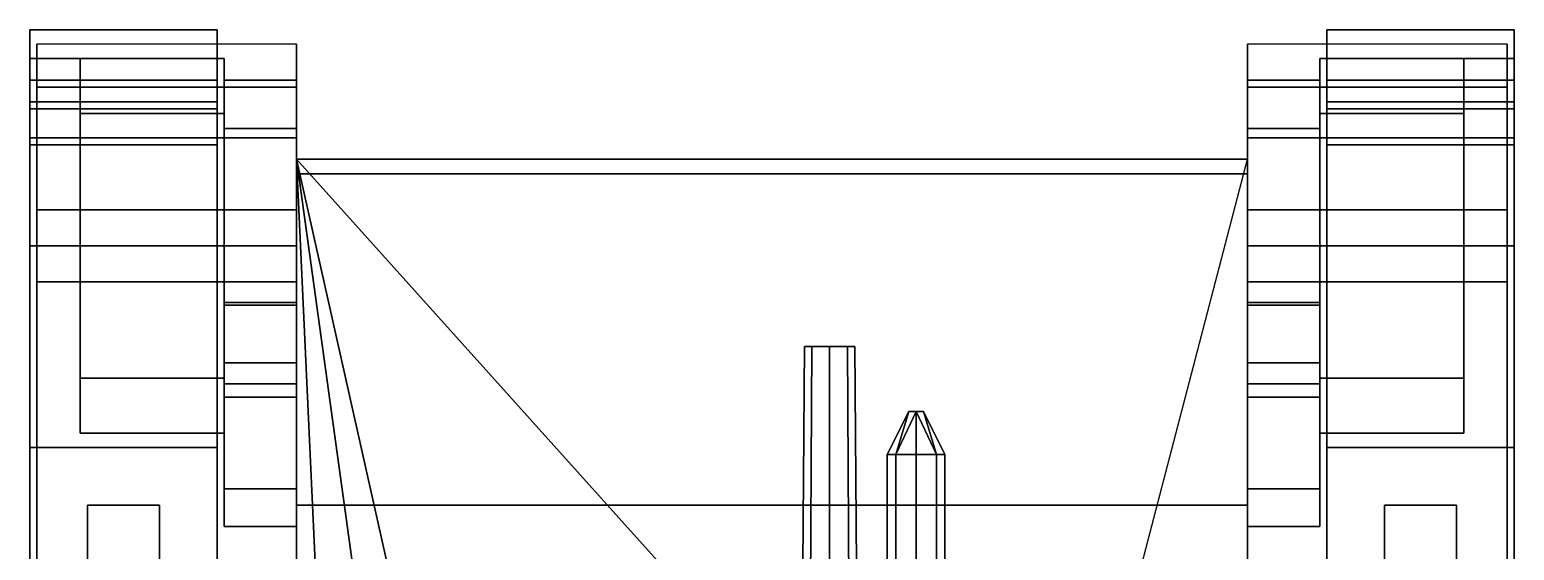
# Model space of a CAD drawing. Header units: millimetres. Extents: x -1 to 3, y -2.2 to 12.
# Drawn here: x -1.03 to 1.03, y 1.357 to 2.08 of the extents above; entities that cross this region are included whole.
import ezdxf

# ---------------------------------------------------------------- set-up
doc = ezdxf.new("R2010")
doc.units = ezdxf.units.MM
for name, color, linetype in [('barrel', 1, 'Continuous'), ('mg', 1, 'Continuous'), ('mudguards', 6, 'Continuous'), ('tracks', 3, 'Continuous'), ('wheels', 2, 'Continuous')]:
    doc.layers.add(name, color=color, linetype=linetype)

msp = doc.modelspace()

# ---------------------------------------------------------------- linework, layer by layer
for points in [[(-0.66, 1.9426, 0.9226), (-0.66, 2.01, 0.76), (-0.76, 2.01, 0.76), (-0.76, 1.9426, 0.9226)], [(-0.66, 2.01, 0.76), (-0.66, 1.9426, 0.5974), (-0.76, 1.9426, 0.5974), (-0.76, 2.01, 0.76)], [(-0.76, 1.9426, 0.9226), (-0.76, 2.01, 0.76), (-0.76, 1.9426, 0.5974), (-0.76, 1.78, 0.99)], [(-0.66, 1.9, 0.88), (-0.66, 1.9426, 0.5974), (-0.66, 2.01, 0.76), (-0.66, 1.9426, 0.9226)], [(0.76, 1.9426, 0.9226), (0.76, 2.01, 0.76), (0.66, 2.01, 0.76), (0.66, 1.9426, 0.9226)], [(0.76, 2.01, 0.76), (0.76, 1.9426, 0.5974), (0.66, 1.9426, 0.5974), (0.66, 2.01, 0.76)], [(0.66, 1.9426, 0.9226), (0.66, 2.01, 0.76), (0.66, 1.9426, 0.5974), (0.66, 1.9, 0.88)], [(0.76, 1.78, 0.99), (0.76, 1.9426, 0.5974), (0.76, 2.01, 0.76), (0.76, 1.9426, 0.9226)], [(-0.66, 1.78, 0.99), (-0.66, 1.9426, 0.9226), (-0.76, 1.9426, 0.9226), (-0.76, 1.78, 0.99)], [(-0.66, 1.9426, 0.5974), (-0.66, 1.78, 0.53), (-0.76, 1.78, 0.53), (-0.76, 1.9426, 0.5974)], [(-0.76, 1.78, 0.99), (-0.76, 1.9426, 0.5974), (-0.76, 1.78, 0.53), (-0.76, 1.6174, 0.9226)], [(-0.66, 1.6531, 0.9375), (-0.66, 1.9, 0.88), (-0.66, 1.9426, 0.9226), (-0.66, 1.78, 0.99)], [(-0.66, 1.9, 0.88), (-0.66, 1.9, 0.88), (-0.66, 1.8813, 0.572), (-0.66, 1.9426, 0.5974)], [(0.76, 1.9426, 0.5974), (0.76, 1.78, 0.53), (0.66, 1.78, 0.53), (0.66, 1.9426, 0.5974)], [(0.76, 1.78, 0.99), (0.76, 1.9426, 0.9226), (0.66, 1.9426, 0.9226), (0.66, 1.78, 0.99)], [(0.66, 1.78, 0.99), (0.66, 1.9426, 0.9226), (0.66, 1.9, 0.88), (0.66, 1.6579, 0.9394)], [(0.76, 1.6174, 0.9226), (0.76, 1.78, 0.53), (0.76, 1.9426, 0.5974), (0.76, 1.78, 0.99)], [(-0.66, 1.88, 0.55), (-0.66, -1.96, 0.47), (-0.66, -1.96, 0.88), (-0.66, 1.9, 0.88)], [(0.66, 1.9, 0.88), (0.66, 1.88, 0.55), (-0.66, 1.88, 0.55), (-0.66, 1.9, 0.88)], [(-0.66, 1.9, 0.88), (-0.66, -1.96, 0.88), (-0.66, -0.46, 1.0593), (-0.66, 0.74, 1.15)], [(0.48, 1.21, 1.0494), (0.66, 1.9, 0.88), (-0.66, 1.9, 0.88), (-0.04, 1.21, 1.0494)], [(-0.29, 0.92, 1.1205), (-0.04, 1.21, 1.0494), (-0.66, 1.9, 0.88), (-0.44, 0.92, 1.1205)], [(-0.52, 0.89, 1.1279), (-0.66, 1.9, 0.88), (-0.66, 1.9, 0.88), (-0.61, 0.82, 1.1451)], [(-0.44, 0.92, 1.1205), (-0.66, 1.9, 0.88), (-0.66, 1.9, 0.88), (-0.52, 0.89, 1.1279)], [(-0.61, 0.82, 1.1451), (-0.66, 1.9, 0.88), (-0.66, 1.9, 0.88), (-0.66, 0.74, 1.15)], [(0.66, -1.96, 0.88), (0.66, -1.96, 0.47), (0.66, 1.88, 0.55), (0.66, 1.9, 0.88)], [(0.66, -0.46, 1.0593), (0.66, -1.96, 0.88), (0.66, 1.9, 0.88), (0.66, 0.8, 1.15)], [(-0.66, 1.42, 0.36), (-0.66, -1.83, 0.36), (-0.66, -1.96, 0.47), (-0.66, 1.88, 0.55)], [(0.66, 1.88, 0.55), (0.66, 1.42, 0.36), (-0.66, 1.42, 0.36), (-0.66, 1.88, 0.55)], [(0.66, -1.96, 0.47), (0.66, -1.83, 0.36), (0.66, 1.42, 0.36), (0.66, 1.88, 0.55)], [(-0.66, 1.6174, 0.9226), (-0.66, 1.78, 0.99), (-0.76, 1.78, 0.99), (-0.76, 1.6174, 0.9226)], [(-0.66, 1.78, 0.53), (-0.66, 1.7014, 0.5626), (-0.76, 1.7014, 0.5626), (-0.76, 1.78, 0.53)], [(-0.76, 1.6174, 0.9226), (-0.76, 1.78, 0.53), (-0.76, 1.7014, 0.5626), (-0.76, 1.5883, 0.8524)], [(0.76, 1.78, 0.53), (0.76, 1.7014, 0.5626), (0.66, 1.7014, 0.5626), (0.66, 1.78, 0.53)], [(0.76, 1.6174, 0.9226), (0.76, 1.78, 0.99), (0.66, 1.78, 0.99), (0.66, 1.6174, 0.9226)], [(0.76, 1.5883, 0.8524), (0.76, 1.7014, 0.5626), (0.76, 1.78, 0.53), (0.76, 1.6174, 0.9226)], [(-0.66, 1.7014, 0.5626), (-0.66, 1.6973, 0.5527), (-0.76, 1.6973, 0.5527), (-0.76, 1.7014, 0.5626)], [(-0.76, 1.5883, 0.8524), (-0.76, 1.7014, 0.5626), (-0.76, 1.6973, 0.5527), (-0.76, 1.57, 0.86)], [(-0.66, 1.6973, 0.5527), (-0.66, 1.57, 0.5), (-0.76, 1.57, 0.5), (-0.76, 1.6973, 0.5527)], [(-0.76, 1.57, 0.86), (-0.76, 1.6973, 0.5527), (-0.76, 1.57, 0.5), (-0.76, 1.4427, 0.8073)], [(0.76, 1.7014, 0.5626), (0.76, 1.6973, 0.5527), (0.66, 1.6973, 0.5527), (0.66, 1.7014, 0.5626)], [(0.76, 1.6973, 0.5527), (0.76, 1.57, 0.5), (0.66, 1.57, 0.5), (0.66, 1.6973, 0.5527)], [(0.76, 1.57, 0.86), (0.76, 1.6973, 0.5527), (0.76, 1.7014, 0.5626), (0.76, 1.5883, 0.8524)], [(0.76, 1.4427, 0.8073), (0.76, 1.57, 0.5), (0.76, 1.6973, 0.5527), (0.76, 1.57, 0.86)], [(-0.66, 1.5883, 0.8524), (-0.66, 1.6174, 0.9226), (-0.76, 1.6174, 0.9226), (-0.76, 1.5883, 0.8524)], [(0.76, 1.5883, 0.8524), (0.76, 1.6174, 0.9226), (0.66, 1.6174, 0.9226), (0.66, 1.5883, 0.8524)], [(-0.66, 1.57, 0.86), (-0.66, 1.5883, 0.8524), (-0.76, 1.5883, 0.8524), (-0.76, 1.57, 0.86)], [(0.76, 1.57, 0.86), (0.76, 1.5883, 0.8524), (0.66, 1.5883, 0.8524), (0.66, 1.57, 0.86)], [(-0.66, 1.4427, 0.8073), (-0.66, 1.57, 0.86), (-0.76, 1.57, 0.86), (-0.76, 1.4427, 0.8073)], [(-0.66, 1.57, 0.5), (-0.66, 1.4427, 0.5527), (-0.76, 1.4427, 0.5527), (-0.76, 1.57, 0.5)], [(-0.76, 1.4427, 0.8073), (-0.76, 1.57, 0.5), (-0.76, 1.4427, 0.5527), (-0.76, 1.39, 0.68)], [(0.76, 1.57, 0.5), (0.76, 1.4427, 0.5527), (0.66, 1.4427, 0.5527), (0.66, 1.57, 0.5)], [(0.76, 1.4427, 0.8073), (0.76, 1.57, 0.86), (0.66, 1.57, 0.86), (0.66, 1.4427, 0.8073)], [(0.76, 1.39, 0.68), (0.76, 1.4427, 0.5527), (0.76, 1.57, 0.5), (0.76, 1.4427, 0.8073)], [(-0.66, 1.39, 0.68), (-0.66, 1.4427, 0.8073), (-0.76, 1.4427, 0.8073), (-0.76, 1.39, 0.68)], [(-0.66, 1.4427, 0.5527), (-0.66, 1.39, 0.68), (-0.76, 1.39, 0.68), (-0.76, 1.4427, 0.5527)], [(0.76, 1.4427, 0.5527), (0.76, 1.39, 0.68), (0.66, 1.39, 0.68), (0.66, 1.4427, 0.5527)], [(0.76, 1.39, 0.68), (0.76, 1.4427, 0.8073), (0.66, 1.4427, 0.8073), (0.66, 1.39, 0.68)], [(0.66, 1.42, 0.36), (0.66, -1.83, 0.36), (-0.66, -1.83, 0.36), (-0.66, 1.42, 0.36)]]:
    msp.add_3dface(points)
at = {"layer": 'barrel'}
for points in [[(0.0553, 1.64, 1.7447), (0.045, 1.64, 1.72), (0.04, 0.97, 1.72), (0.0517, 0.97, 1.7483)], [(0.045, 1.64, 1.72), (0.0553, 1.64, 1.6953), (0.0517, 0.97, 1.6917), (0.04, 0.97, 1.72)], [(0.1047, 1.64, 1.7447), (0.045, 1.64, 1.72), (0.0553, 1.64, 1.7447), (0.08, 1.64, 1.755)], [(0.115, 1.64, 1.72), (0.0553, 1.64, 1.6953), (0.045, 1.64, 1.72), (0.1047, 1.64, 1.7447)], [(0.08, 1.64, 1.755), (0.0553, 1.64, 1.7447), (0.0517, 0.97, 1.7483), (0.08, 0.97, 1.76)], [(0.0553, 1.64, 1.6953), (0.08, 1.64, 1.685), (0.08, 0.97, 1.68), (0.0517, 0.97, 1.6917)], [(0.1047, 1.64, 1.6953), (0.08, 1.64, 1.685), (0.0553, 1.64, 1.6953), (0.115, 1.64, 1.72)], [(0.1047, 1.64, 1.7447), (0.08, 1.64, 1.755), (0.08, 0.97, 1.76), (0.1083, 0.97, 1.7483)], [(0.08, 1.64, 1.685), (0.1047, 1.64, 1.6953), (0.1083, 0.97, 1.6917), (0.08, 0.97, 1.68)], [(0.115, 1.64, 1.72), (0.1047, 1.64, 1.7447), (0.1083, 0.97, 1.7483), (0.12, 0.97, 1.72)], [(0.1047, 1.64, 1.6953), (0.115, 1.64, 1.72), (0.12, 0.97, 1.72), (0.1083, 0.97, 1.6917)]]:
    msp.add_3dface(points, dxfattribs=at)
at = {"layer": 'mg'}
for points in [[(0.1717, 1.49, 1.2217), (0.16, 1.49, 1.25), (0.19, 1.55, 1.25)], [(0.16, 1.49, 1.25), (0.1717, 1.49, 1.2783), (0.2, 1.55, 1.26), (0.19, 1.55, 1.25)], [(0.2, 1.49, 1.21), (0.1717, 1.49, 1.2217), (0.19, 1.55, 1.25), (0.2, 1.55, 1.24)], [(0.1717, 1.49, 1.2783), (0.2, 1.49, 1.29), (0.2, 1.55, 1.26)], [(0.19, 1.55, 1.25), (0.2, 1.55, 1.26), (0.21, 1.55, 1.25), (0.2, 1.55, 1.24)], [(0.24, 1.49, 1.25), (0.2283, 1.49, 1.2217), (0.2, 1.55, 1.24), (0.21, 1.55, 1.25)], [(0.2283, 1.49, 1.2217), (0.2, 1.49, 1.21), (0.2, 1.55, 1.24)], [(0.2, 1.49, 1.29), (0.2283, 1.49, 1.2783), (0.21, 1.55, 1.25), (0.2, 1.55, 1.26)], [(0.2283, 1.49, 1.2783), (0.24, 1.49, 1.25), (0.21, 1.55, 1.25)], [(0.1717, 1.49, 1.2783), (0.16, 1.49, 1.25), (0.16, 1.182, 1.25), (0.1717, 1.182, 1.2783)], [(0.16, 1.49, 1.25), (0.1717, 1.49, 1.2217), (0.1717, 1.182, 1.2217), (0.16, 1.182, 1.25)], [(0.2, 1.49, 1.29), (0.1717, 1.49, 1.2783), (0.1717, 1.182, 1.2783), (0.2, 1.182, 1.29)], [(0.1717, 1.49, 1.2217), (0.2, 1.49, 1.21), (0.2, 1.182, 1.21), (0.1717, 1.182, 1.2217)], [(0.2283, 1.49, 1.2783), (0.2, 1.49, 1.29), (0.2, 1.182, 1.29), (0.2283, 1.182, 1.2783)], [(0.2, 1.49, 1.21), (0.2283, 1.49, 1.2217), (0.2283, 1.182, 1.2217), (0.2, 1.182, 1.21)], [(0.24, 1.49, 1.25), (0.2283, 1.49, 1.2783), (0.2283, 1.182, 1.2783), (0.24, 1.182, 1.25)], [(0.2283, 1.49, 1.2217), (0.24, 1.49, 1.25), (0.24, 1.182, 1.25), (0.2283, 1.182, 1.2217)]]:
    msp.add_3dface(points, dxfattribs=at)
at = {"layer": 'mudguards'}
for points in [[(-1.02, 2.06, 1.12), (-1.02, 2, 1.16), (-0.66, 2, 1.16), (-0.66, 2.06, 1.12)], [(-1.02, 2.05, 1.09), (-1.02, 2.01, 1.12), (-1.02, 2, 1.16), (-1.02, 2.06, 1.12)], [(-0.66, 2.06, 1.12), (-0.66, 2, 1.16), (-0.66, 1.9426, 0.9226)], [(0.66, 2.06, 1.12), (0.66, 2, 1.16), (1.02, 2, 1.16), (1.02, 2.06, 1.12)], [(0.66, 1.9426, 0.9226), (0.66, 1.9426, 0.9226), (0.66, 2, 1.16), (0.66, 2.06, 1.12)], [(1.02, 2.06, 1.12), (1.02, 2, 1.16), (1.02, 2.01, 1.12), (1.02, 2.05, 1.09)], [(-1.02, 2.01, 1.12), (-1.02, 1.93, 1.16), (-1.02, 1.93, 1.19), (-1.02, 2, 1.16)], [(-1.02, 2, 1.16), (-1.02, 1.93, 1.19), (-0.66, 1.93, 1.19), (-0.66, 2, 1.16)], [(-0.66, 2, 1.16), (-0.66, 1.93, 1.19), (-0.66, 1.9426, 0.9226)], [(0.66, 2, 1.16), (0.66, 1.93, 1.19), (1.02, 1.93, 1.19), (1.02, 2, 1.16)], [(0.66, 1.9426, 0.9226), (0.66, 1.9426, 0.9226), (0.66, 1.93, 1.19), (0.66, 2, 1.16)], [(1.02, 2, 1.16), (1.02, 1.93, 1.19), (1.02, 1.93, 1.16), (1.02, 2.01, 1.12)], [(-0.66, 1.93, 1.19), (-0.66, 1.83, 1.22), (-0.66, 1.78, 0.99), (-0.66, 1.9426, 0.9226)], [(0.66, 1.9426, 0.9226), (0.66, 1.78, 0.99), (0.66, 1.83, 1.22), (0.66, 1.93, 1.19)], [(-1.02, 1.93, 1.19), (-1.02, 1.83, 1.22), (-0.66, 1.83, 1.22), (-0.66, 1.93, 1.19)], [(-1.02, 1.93, 1.16), (-1.02, 1.83, 1.18), (-1.02, 1.83, 1.22), (-1.02, 1.93, 1.19)], [(0.66, 1.93, 1.19), (0.66, 1.83, 1.22), (1.02, 1.83, 1.22), (1.02, 1.93, 1.19)], [(1.02, 1.93, 1.19), (1.02, 1.83, 1.22), (1.02, 1.83, 1.18), (1.02, 1.93, 1.16)], [(-1.02, 1.83, 1.22), (-1.02, 1.73, 1.22), (-0.66, 1.73, 1.22), (-0.66, 1.83, 1.22)], [(-1.02, 1.83, 1.18), (-1.02, 1.73, 1.18), (-1.02, 1.73, 1.22), (-1.02, 1.83, 1.22)], [(-0.66, 1.83, 1.22), (-0.66, 1.73, 1.22), (-0.66, 1.6531, 0.9375), (-0.66, 1.78, 0.99)], [(0.66, 1.83, 1.22), (0.66, 1.73, 1.22), (1.02, 1.73, 1.22), (1.02, 1.83, 1.22)], [(0.66, 1.78, 0.99), (0.66, 1.6579, 0.9394), (0.66, 1.73, 1.22), (0.66, 1.83, 1.22)], [(1.02, 1.83, 1.22), (1.02, 1.73, 1.22), (1.02, 1.73, 1.18), (1.02, 1.83, 1.18)], [(-1.02, 1.73, 1.22), (-1.02, 0.79, 1.15), (-0.66, 0.79, 1.15), (-0.66, 1.73, 1.22)], [(-1.02, 1.73, 1.18), (-1.02, 0.79, 1.11), (-1.02, 0.79, 1.15), (-1.02, 1.73, 1.22)], [(-0.66, 1.73, 1.22), (-0.66, 0.52, 1.13), (-0.66, 0.52, 1.13), (-0.66, 1.6531, 0.9375)], [(0.66, 1.73, 1.22), (0.66, 0.79, 1.15), (1.02, 0.79, 1.15), (1.02, 1.73, 1.22)], [(0.66, 1.6579, 0.9394), (0.66, 0.79, 1.15), (0.66, 0.79, 1.15), (0.66, 1.73, 1.22)], [(1.02, 1.73, 1.22), (1.02, 0.79, 1.15), (1.02, 0.79, 1.11), (1.02, 1.73, 1.18)]]:
    msp.add_3dface(points, dxfattribs=at)
at = {"layer": 'tracks'}
for points in [[(-0.77, 1.98, 0.99), (-0.77, 2.08, 0.76), (-1.03, 2.08, 0.76), (-1.03, 1.98, 0.99)], [(-1.03, 1.98, 0.99), (-1.03, 2.08, 0.76), (-1.03, 2.04, 0.76), (-1.03, 1.97, 0.94)], [(-1.03, 2.08, 0.76), (-1.03, 2.01, 0.58), (-1.03, 1.97, 0.58), (-1.03, 2.04, 0.76)], [(-0.77, 2.08, 0.76), (-0.77, 2.01, 0.58), (-1.03, 2.01, 0.58), (-1.03, 2.08, 0.76)], [(-0.77, 2.04, 0.76), (-0.77, 2.08, 0.76), (-0.77, 1.98, 0.99), (-0.77, 1.97, 0.94)], [(-0.77, 1.97, 0.58), (-0.77, 2.01, 0.58), (-0.77, 2.08, 0.76), (-0.77, 2.04, 0.76)], [(0.77, 2.08, 0.76), (0.77, 2.01, 0.58), (0.77, 1.97, 0.58), (0.77, 2.04, 0.76)], [(1.03, 2.08, 0.76), (1.03, 2.01, 0.58), (0.77, 2.01, 0.58), (0.77, 2.08, 0.76)], [(1.03, 1.98, 0.99), (1.03, 2.08, 0.76), (0.77, 2.08, 0.76), (0.77, 1.98, 0.99)], [(0.77, 1.98, 0.99), (0.77, 2.08, 0.76), (0.77, 2.04, 0.76), (0.77, 1.97, 0.94)], [(1.03, 1.97, 0.58), (1.03, 2.01, 0.58), (1.03, 2.08, 0.76), (1.03, 2.04, 0.76)], [(1.03, 2.04, 0.76), (1.03, 2.08, 0.76), (1.03, 1.98, 0.99), (1.03, 1.97, 0.94)], [(-1.03, 1.97, 0.94), (-1.03, 2.04, 0.76), (-0.77, 2.04, 0.76), (-0.77, 1.97, 0.94)], [(-1.03, 2.04, 0.76), (-1.03, 1.97, 0.58), (-0.77, 1.97, 0.58), (-0.77, 2.04, 0.76)], [(0.77, 2.04, 0.76), (0.77, 1.97, 0.58), (1.03, 1.97, 0.58), (1.03, 2.04, 0.76)], [(0.77, 1.97, 0.94), (0.77, 2.04, 0.76), (1.03, 2.04, 0.76), (1.03, 1.97, 0.94)], [(-0.77, 2.01, 0.58), (-0.77, 1.93, 0.47), (-1.03, 1.93, 0.47), (-1.03, 2.01, 0.58)], [(-1.03, 2.01, 0.58), (-1.03, 1.93, 0.47), (-1.03, 1.92, 0.5), (-1.03, 1.97, 0.58)], [(-0.77, 1.92, 0.5), (-0.77, 1.93, 0.47), (-0.77, 2.01, 0.58), (-0.77, 1.97, 0.58)], [(0.77, 2.01, 0.58), (0.77, 1.93, 0.47), (0.77, 1.92, 0.5), (0.77, 1.97, 0.58)], [(1.03, 2.01, 0.58), (1.03, 1.93, 0.47), (0.77, 1.93, 0.47), (0.77, 2.01, 0.58)], [(1.03, 1.92, 0.5), (1.03, 1.93, 0.47), (1.03, 2.01, 0.58), (1.03, 1.97, 0.58)], [(-0.77, 1.78, 1.06), (-0.77, 1.98, 0.99), (-1.03, 1.98, 0.99), (-1.03, 1.78, 1.06)], [(-1.03, 1.78, 1.06), (-1.03, 1.98, 0.99), (-1.03, 1.97, 0.94), (-1.03, 1.78, 1.02)], [(-0.77, 1.97, 0.94), (-0.77, 1.98, 0.99), (-0.77, 1.78, 1.06), (-0.77, 1.78, 1.02)], [(0.77, 1.78, 1.06), (0.77, 1.98, 0.99), (0.77, 1.97, 0.94), (0.77, 1.78, 1.02)], [(1.03, 1.78, 1.06), (1.03, 1.98, 0.99), (0.77, 1.98, 0.99), (0.77, 1.78, 1.06)], [(1.03, 1.97, 0.94), (1.03, 1.98, 0.99), (1.03, 1.78, 1.06), (1.03, 1.78, 1.02)], [(-1.03, 1.97, 0.58), (-1.03, 1.92, 0.5), (-0.77, 1.92, 0.5), (-0.77, 1.97, 0.58)], [(-1.03, 1.78, 1.02), (-1.03, 1.97, 0.94), (-0.77, 1.97, 0.94), (-0.77, 1.78, 1.02)], [(0.77, 1.97, 0.58), (0.77, 1.92, 0.5), (1.03, 1.92, 0.5), (1.03, 1.97, 0.58)], [(0.77, 1.78, 1.02), (0.77, 1.97, 0.94), (1.03, 1.97, 0.94), (1.03, 1.78, 1.02)], [(-1.03, 1.93, 0.47), (-1.03, 1.34, 0.04), (-1.03, 1.34, 0.07), (-1.03, 1.92, 0.5)], [(-0.77, 1.93, 0.47), (-0.77, 1.34, 0.04), (-1.03, 1.34, 0.04), (-1.03, 1.93, 0.47)], [(-1.03, 1.92, 0.5), (-1.03, 1.34, 0.07), (-0.77, 1.34, 0.07), (-0.77, 1.92, 0.5)], [(-0.77, 1.34, 0.07), (-0.77, 1.34, 0.04), (-0.77, 1.93, 0.47), (-0.77, 1.92, 0.5)], [(0.77, 1.93, 0.47), (0.77, 1.34, 0.04), (0.77, 1.34, 0.07), (0.77, 1.92, 0.5)], [(1.03, 1.93, 0.47), (1.03, 1.34, 0.04), (0.77, 1.34, 0.04), (0.77, 1.93, 0.47)], [(0.77, 1.92, 0.5), (0.77, 1.34, 0.07), (1.03, 1.34, 0.07), (1.03, 1.92, 0.5)], [(1.03, 1.34, 0.07), (1.03, 1.34, 0.04), (1.03, 1.93, 0.47), (1.03, 1.92, 0.5)], [(-0.77, 1.5, 1.01), (-0.77, 1.78, 1.06), (-1.03, 1.78, 1.06), (-1.03, 1.5, 1.01)], [(-1.03, 1.5, 1.01), (-1.03, 1.78, 1.06), (-1.03, 1.78, 1.02), (-1.03, 1.5, 0.97)], [(-1.03, 1.5, 0.97), (-1.03, 1.78, 1.02), (-0.77, 1.78, 1.02), (-0.77, 1.5, 0.97)], [(-0.77, 1.78, 1.02), (-0.77, 1.78, 1.06), (-0.77, 1.5, 1.01), (-0.77, 1.5, 0.97)], [(0.77, 1.5, 1.01), (0.77, 1.78, 1.06), (0.77, 1.78, 1.02), (0.77, 1.5, 0.97)], [(0.77, 1.5, 0.97), (0.77, 1.78, 1.02), (1.03, 1.78, 1.02), (1.03, 1.5, 0.97)], [(1.03, 1.5, 1.01), (1.03, 1.78, 1.06), (0.77, 1.78, 1.06), (0.77, 1.5, 1.01)], [(1.03, 1.78, 1.02), (1.03, 1.78, 1.06), (1.03, 1.5, 1.01), (1.03, 1.5, 0.97)], [(-0.77, 0.85, 0.95), (-0.77, 1.5, 1.01), (-1.03, 1.5, 1.01), (-1.03, 0.85, 0.95)], [(-1.03, 0.85, 0.95), (-1.03, 1.5, 1.01), (-1.03, 1.5, 0.97), (-1.03, 0.85, 0.91)], [(-1.03, 0.85, 0.91), (-1.03, 1.5, 0.97), (-0.77, 1.5, 0.97), (-0.77, 0.85, 0.91)], [(-0.77, 1.5, 0.97), (-0.77, 1.5, 1.01), (-0.77, 0.85, 0.95), (-0.77, 0.85, 0.91)], [(1.03, 0.85, 0.95), (1.03, 1.5, 1.01), (0.77, 1.5, 1.01), (0.77, 0.85, 0.95)], [(0.77, 0.85, 0.95), (0.77, 1.5, 1.01), (0.77, 1.5, 0.97), (0.77, 0.85, 0.91)], [(0.77, 0.85, 0.91), (0.77, 1.5, 0.97), (1.03, 1.5, 0.97), (1.03, 0.85, 0.91)], [(1.03, 1.5, 0.97), (1.03, 1.5, 1.01), (1.03, 0.85, 0.95), (1.03, 0.85, 0.91)]]:
    msp.add_3dface(points, dxfattribs=at)
at = {"layer": 'wheels'}
for points in [[(-0.76, 1.9638, 0.9438), (-0.76, 2.04, 0.76), (-0.96, 2.04, 0.76), (-0.96, 1.9638, 0.9438)], [(-0.76, 2.04, 0.76), (-0.76, 1.9638, 0.5762), (-0.96, 1.9638, 0.5762), (-0.96, 2.04, 0.76)], [(-0.96, 1.78, 1.02), (-0.96, 1.9638, 0.9438), (-0.96, 2.04, 0.76), (-0.96, 1.5962, 0.9438)], [(-0.96, 1.5962, 0.9438), (-0.96, 2.04, 0.76), (-0.96, 1.9638, 0.5762), (-0.96, 1.52, 0.76)], [(0.76, 2.04, 0.76), (0.76, 1.9638, 0.9438), (0.96, 1.9638, 0.9438), (0.96, 2.04, 0.76)], [(0.76, 1.9638, 0.5762), (0.76, 2.04, 0.76), (0.96, 2.04, 0.76), (0.96, 1.9638, 0.5762)], [(0.96, 2.04, 0.76), (0.96, 1.5962, 0.5762), (0.96, 1.78, 0.5), (0.96, 1.9638, 0.5762)], [(0.96, 1.9638, 0.9438), (0.96, 1.52, 0.76), (0.96, 1.5962, 0.5762), (0.96, 2.04, 0.76)], [(-0.76, 1.78, 1.02), (-0.76, 1.9638, 0.9438), (-0.96, 1.9638, 0.9438), (-0.96, 1.78, 1.02)], [(-0.76, 1.9638, 0.5762), (-0.76, 1.78, 0.5), (-0.96, 1.78, 0.5), (-0.96, 1.9638, 0.5762)], [(-0.96, 1.52, 0.76), (-0.96, 1.9638, 0.5762), (-0.96, 1.78, 0.5), (-0.96, 1.5962, 0.5762)], [(0.76, 1.78, 0.5), (0.76, 1.9638, 0.5762), (0.96, 1.9638, 0.5762), (0.96, 1.78, 0.5)], [(0.76, 1.9638, 0.9438), (0.76, 1.78, 1.02), (0.96, 1.78, 1.02), (0.96, 1.9638, 0.9438)], [(0.96, 1.78, 1.02), (0.96, 1.5962, 0.9438), (0.96, 1.52, 0.76), (0.96, 1.9638, 0.9438)], [(-0.76, 1.5962, 0.9438), (-0.76, 1.78, 1.02), (-0.96, 1.78, 1.02), (-0.96, 1.5962, 0.9438)], [(-0.76, 1.78, 0.5), (-0.76, 1.5962, 0.5762), (-0.96, 1.5962, 0.5762), (-0.96, 1.78, 0.5)], [(0.76, 1.5962, 0.5762), (0.76, 1.78, 0.5), (0.96, 1.78, 0.5), (0.96, 1.5962, 0.5762)], [(0.76, 1.78, 1.02), (0.76, 1.5962, 0.9438), (0.96, 1.5962, 0.9438), (0.96, 1.78, 1.02)], [(-0.76, 1.52, 0.76), (-0.76, 1.5962, 0.9438), (-0.96, 1.5962, 0.9438), (-0.96, 1.52, 0.76)], [(-0.76, 1.5962, 0.5762), (-0.76, 1.52, 0.76), (-0.96, 1.52, 0.76), (-0.96, 1.5962, 0.5762)], [(0.76, 1.5962, 0.9438), (0.76, 1.52, 0.76), (0.96, 1.52, 0.76), (0.96, 1.5962, 0.9438)], [(0.76, 1.52, 0.76), (0.76, 1.5962, 0.5762), (0.96, 1.5962, 0.5762), (0.96, 1.52, 0.76)], [(-0.85, 1.3409, 0.4909), (-0.85, 1.42, 0.3), (-0.95, 1.42, 0.3), (-0.95, 1.3409, 0.4909)], [(-0.85, 1.42, 0.3), (-0.85, 1.3409, 0.1091), (-0.95, 1.3409, 0.1091), (-0.95, 1.42, 0.3)], [(-0.95, 1.3409, 0.1091), (-0.95, 1.15, 0.03), (-0.95, 0.9591, 0.1091), (-0.95, 1.42, 0.3)], [(-0.95, 1.42, 0.3), (-0.95, 0.9591, 0.1091), (-0.95, 0.88, 0.3), (-0.95, 1.3409, 0.4909)], [(-0.85, 0.9591, 0.4909), (-0.85, 1.42, 0.3), (-0.85, 1.3409, 0.4909), (-0.85, 1.15, 0.57)], [(-0.85, 0.88, 0.3), (-0.85, 1.3409, 0.1091), (-0.85, 1.42, 0.3), (-0.85, 0.9591, 0.4909)], [(0.95, 1.42, 0.3), (0.95, 1.3409, 0.1091), (0.85, 1.3409, 0.1091), (0.85, 1.42, 0.3)], [(0.85, 1.3409, 0.1091), (0.85, 1.15, 0.03), (0.85, 0.9591, 0.1091), (0.85, 1.42, 0.3)], [(0.85, 1.42, 0.3), (0.85, 0.9591, 0.1091), (0.85, 0.88, 0.3), (0.85, 1.3409, 0.4909)], [(0.95, 1.3409, 0.4909), (0.95, 1.42, 0.3), (0.85, 1.42, 0.3), (0.85, 1.3409, 0.4909)], [(0.95, 0.9591, 0.4909), (0.95, 1.42, 0.3), (0.95, 1.3409, 0.4909), (0.95, 1.15, 0.57)], [(0.95, 0.88, 0.3), (0.95, 1.3409, 0.1091), (0.95, 1.42, 0.3), (0.95, 0.9591, 0.4909)]]:
    msp.add_3dface(points, dxfattribs=at)

doc.saveas('drawing.dxf')
